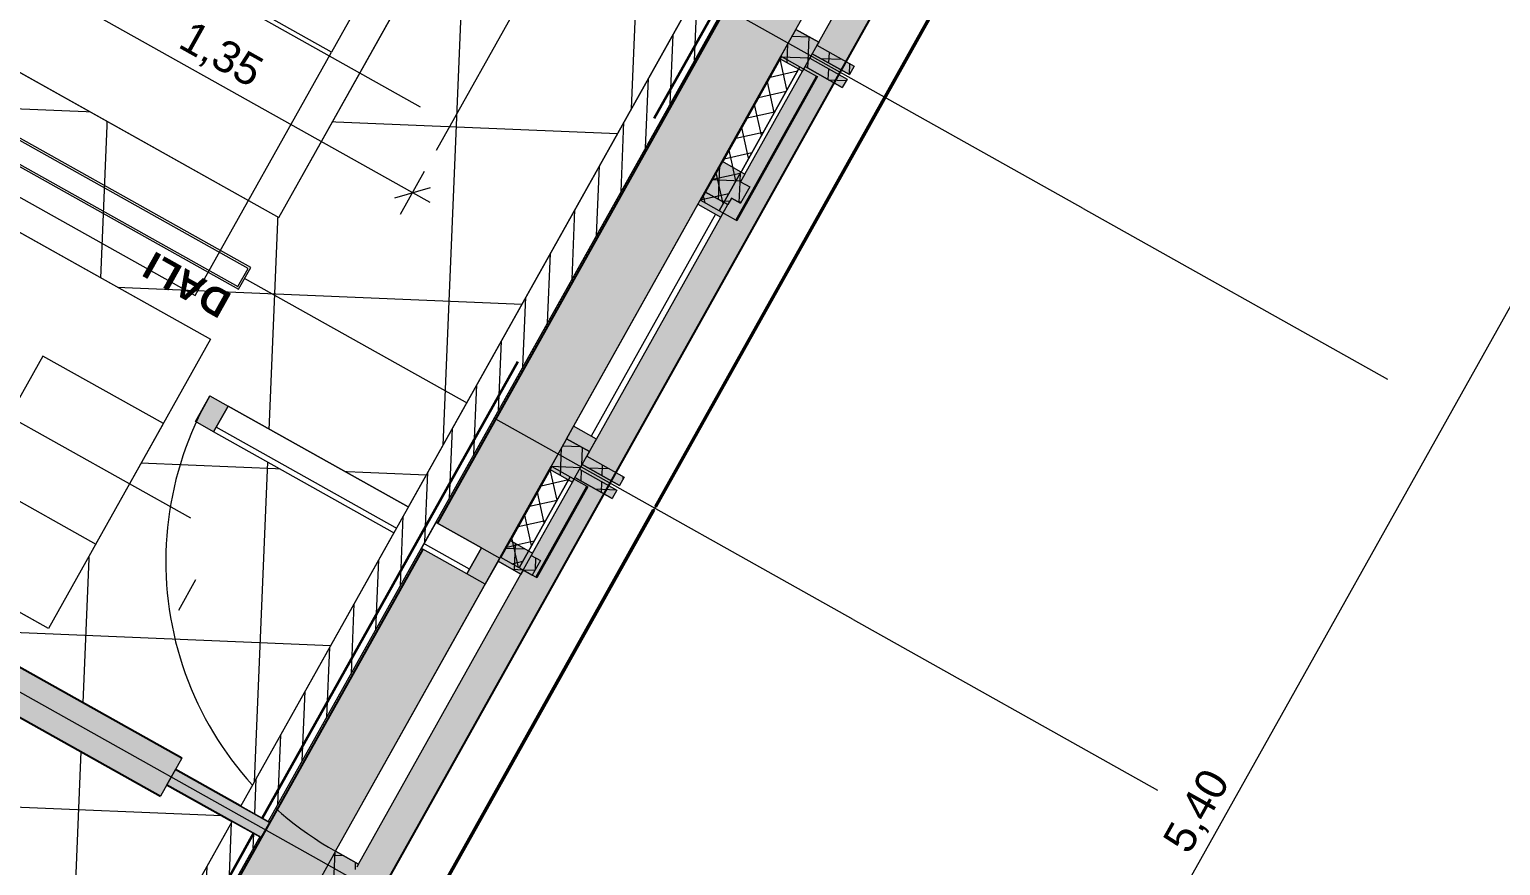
# Model space of a CAD drawing. Header units: metres. Extents: x -27.1 to 50.1, y 105.7 to 163.4.
# Drawn here: x 3.543 to 7.761, y 135.804 to 138.201 of the extents above; entities that cross this region are included whole.
import ezdxf

# ---------------------------------------------------------------- set-up
doc = ezdxf.new("R2010")
doc.units = ezdxf.units.M
doc.header["$MEASUREMENT"] = 0
for name, pattern in [('Achse', [0.0023, 0.0015, -0.0008]), ('Punktlinie', [0.0035, 0, -0.0035]), ('Strichlinie_ eng', [0.0023, 0.0015, -0.0008]), ('Strichpunktlinie', [0.006703, 0.003528, -0.001764, 0, -0.001411]), ('Wipeout_Contour', [1, 0, -1])]:
    doc.linetypes.add(name, pattern=pattern)
for name, color, linetype in [('00  Raster', 7, 'Continuous'), ('00  Raster Ausbau', 7, 'Continuous'), ('10  Fassade', 7, 'Continuous'), ('10  Fassade_Deckschraffur', 7, 'Continuous'), ('10  Fassade_Schnittschraffur', 7, 'Continuous'), ('10  Wand Massiv_Deckschraffur', 7, 'Continuous'), ('10  Wand Massiv_Fenster', 7, 'Continuous'), ('20  Deckensegel', 7, 'Continuous'), ('20  Deckenspiegel + Einbauten', 7, 'Continuous'), ('40  Bemaßung 1_ 50 Deckenspiegel', 7, 'Continuous'), ('40  Bemaßung 1_50 Achse', 7, 'Continuous'), ('Neubau_20  Decke Abhangdecke', 7, 'Continuous'), ('Neubau_20  Decke Abhangdecke_Deckschraffur', 7, 'Continuous'), ('Neubau_20  Deckenspiegel + Einbauten', 7, 'Continuous'), ('Neubau_20  Möbel', 7, 'Continuous'), ('Neubau_20  Wand Leichtbau', 7, 'Continuous'), ('Neubau_20  Wand Leichtbau_Schnittschraffur', 7, 'Continuous'), ('Neubau_20 Wand Leichtbau MIETERAUSBAU', 7, 'Continuous'), ('Neubau_20 Wand Leichtbau MIETERAUSBAU_Schnittschraffur', 7, 'Continuous'), ('Neubau_40  Bemaßung 1_50 Achse', 7, 'Continuous')]:
    doc.layers.add(name, color=color, linetype=linetype)
doc.styles.add('ERSTELLTER_STIL_1', font='arial.ttf')
doc.styles.add('ERSTELLTER_STIL_2', font='arial.ttf')
pattern_1 = [(87.60545, (0, 0), (-0.4995634, 0.0208903), []), (177.60545, (0, 0), (0.0208903, 0.4995634), [])]
pattern_2 = [(102.605446, (0, 0), (0.048794801, 0.0109118), []), (192.605446, (0, 0), (-0.0109118, 0.048794801), [])]
pattern_3 = [(87.605446, (0, 0), (-0.059947608, 0.00250684), []), (177.605446, (0, 0), (0.00250684, 0.059947608), [])]
pattern_4 = [(87.605446, (0, 0), (-0.06494324, 0.002715745), [])]

msp = doc.modelspace()

# ---------------------------------------------------------------- wipeouts: each hides what was drawn before it
at = {"color": 254, "linetype": 'Wipeout_Contour', "lineweight": 0, "ltscale": 557.174827}
msp.add_wipeout([(11.1047, 148.1939), (0.9449, 130.0612), (1.1155, 129.9656), (11.2753, 148.0983)], dxfattribs=at).dxf.layer = '10  Fassade_Deckschraffur'

# ---------------------------------------------------------------- next in the draw order: wipeouts: each hides what was drawn before it
at = {"color": 254, "linetype": 'Wipeout_Contour', "lineweight": 0, "ltscale": 556.471619}
msp.add_wipeout([(11.5016, 147.9715), (1.3418, 129.8388), (1.3994, 129.8065), (11.5592, 147.9392)], dxfattribs=at).dxf.layer = '10  Fassade_Deckschraffur'

# ---------------------------------------------------------------- next in the draw order: wipeouts: each hides what was drawn before it
at = {"color": 254, "linetype": 'Wipeout_Contour', "lineweight": 0, "ltscale": 556.861201}
msp.add_wipeout([(11.3404, 148.0618), (1.1805, 129.9291), (1.1832, 129.9277), (11.343, 148.0604)], dxfattribs=at).dxf.layer = '10  Fassade_Deckschraffur'

# ---------------------------------------------------------------- next in the draw order: wipeouts: each hides what was drawn before it
at = {"color": 254, "linetype": 'Wipeout_Contour', "lineweight": 0, "ltscale": 556.694508}
msp.add_wipeout([(1.1832, 129.9277), (1.3418, 129.8388), (11.5016, 147.9715), (11.343, 148.0604)], dxfattribs=at).dxf.layer = '10  Fassade_Deckschraffur'

# ---------------------------------------------------------------- next in the draw order: wipeouts: each hides what was drawn before it
at = {"color": 254, "linetype": 'Wipeout_Contour', "lineweight": 0, "ltscale": 556.924558}
msp.add_wipeout([(11.2844, 148.0932), (1.1246, 129.9605), (1.1778, 129.9307), (11.3376, 148.0634)], dxfattribs=at).dxf.layer = '10  Fassade_Deckschraffur'

# ---------------------------------------------------------------- next in the draw order: wipeouts: each hides what was drawn before it
at = {"color": 254, "linetype": 'Wipeout_Contour', "lineweight": 0, "ltscale": 556.984181}
msp.add_wipeout([(1.1246, 129.9605), (11.2844, 148.0932), (11.28, 148.0957), (1.1202, 129.963)], dxfattribs=at).dxf.layer = '10  Fassade_Deckschraffur'

# ---------------------------------------------------------------- next in the draw order: wipeouts: each hides what was drawn before it
at = {"color": 254, "linetype": 'Wipeout_Contour', "lineweight": 0, "ltscale": 556.993566}
msp.add_wipeout([(1.1155, 129.9656), (1.1202, 129.963), (11.28, 148.0957), (11.2753, 148.0983)], dxfattribs=at).dxf.layer = '10  Fassade_Deckschraffur'

# ---------------------------------------------------------------- next in the draw order: hatches: boundary and pattern name
at = {"layer": '10  Wand Massiv_Deckschraffur', "linetype": 'Continuous', "lineweight": 0, "true_color": 0xffffff}
msp.add_hatch(color=7, dxfattribs=at).paths.add_polyline_path([(1.272, 129.8779), (11.4318, 148.0106), (11.2573, 148.1084), (11.1047, 148.1939), (0.9448, 130.0612), (1.0975, 129.9757)])
at = {"layer": 'Neubau_20  Decke Abhangdecke_Deckschraffur', "linetype": 'Continuous', "lineweight": 18, "true_color": 0xdcff15}
h = msp.add_hatch(dxfattribs=at)
h.set_pattern_fill('Bauliche_Anlagen__geplan_55', color=60, style=0, pattern_type=2)
h.set_pattern_definition(pattern_1)
h.paths.add_polyline_path([(-0.6917, 138.7298), (3.9799, 136.1123), (3.9616, 136.0796), (4.1492, 135.9745), (6.1044, 139.4641), (5.9168, 139.5692), (5.824, 139.4034), (5.4488, 139.6136), (5.5234, 139.7466), (1.2268, 142.154)])
h = msp.add_hatch(dxfattribs=at)
h.set_pattern_fill('Bauliche_Anlagen__geplan_55', color=60, style=0, pattern_type=2)
h.set_pattern_definition(pattern_1)
h.paths.add_polyline_path([(-0.7528, 138.6208), (-2.0115, 136.3744), (2.6602, 133.7568), (2.6418, 133.7241), (2.8294, 133.619), (2.8477, 133.6517), (4.1247, 135.9309), (3.9372, 136.036), (3.9188, 136.0033)])
h.paths.add_polyline_path([(3.1844, 134.6925), (2.8093, 134.9027), (3.0195, 135.2778), (3.3946, 135.0676)], flags=0)
at = {"layer": 'Neubau_20 Wand Leichtbau MIETERAUSBAU_Schnittschraffur', "linetype": 'Continuous', "lineweight": 18}
msp.add_hatch(color=9, dxfattribs=at).paths.add_polyline_path([(-0.7528, 138.6208), (3.9188, 136.0033), (3.9799, 136.1123), (-0.6917, 138.7298)])

# ---------------------------------------------------------------- next in the draw order: linework, layer by layer
at = {"layer": '00  Raster Ausbau', "color": 251, "linetype": 'Achse', "lineweight": 18, "ltscale": 1000, "true_color": 0x5f5f5f}
msp.add_line((5.9048, 136.5096), (6.7772, 136.0208), dxfattribs=at)
at = {"layer": '10  Fassade', "color": 255, "linetype": 'Punktlinie', "lineweight": 18, "ltscale": 1000}
msp.add_line((11.2573, 148.1084), (1.0975, 129.9757), dxfattribs=at)
at = {"layer": '10  Fassade', "color": 7, "linetype": 'Continuous', "lineweight": 13, "ltscale": 1000}
for p, q in [((5.7875, 138.1314), (5.8944, 138.0715)), ((5.9079, 138.0955), (5.8944, 138.0715)), ((5.8871, 138.0584), (5.8736, 138.0344)), ((5.6082, 137.7499), (5.5818, 137.7028)), ((5.582, 137.7645), (5.6082, 137.7499)), ((5.1277, 136.9537), (5.2345, 136.8938)), ((5.2272, 136.8807), (5.2138, 136.8567)), ((5.248, 136.9178), (5.2345, 136.8938)), ((5.0079, 136.6786), (4.9845, 136.6367))]:
    msp.add_line(p, q, dxfattribs=at)
at = {"layer": '10  Fassade', "color": 255, "linetype": 'Punktlinie', "lineweight": 18, "ltscale": 1000, "flags": 128}
for points in [[(11.1047, 148.1939), (0.9449, 130.0612)], [(11.2753, 148.0983), (1.1155, 129.9656)], [(11.28, 148.0957), (1.1202, 129.963)], [(11.2844, 148.0932), (1.1246, 129.9605)], [(11.3376, 148.0634), (1.1778, 129.9307)], [(11.3404, 148.0618), (1.1805, 129.9291)], [(11.343, 148.0604), (1.1832, 129.9277)], [(11.5016, 147.9715), (1.3418, 129.8388)], [(11.5592, 147.9392), (1.3994, 129.8065)]]:
    msp.add_lwpolyline(points, dxfattribs=at)
at = {"layer": '10  Fassade', "color": 7, "linetype": 'Strichlinie_ eng', "lineweight": 18, "ltscale": 1000, "flags": 128}
for points in [[(1.1237, 129.961), (1.545, 130.713), (1.7591, 131.0951), (2.2638, 131.9959), (2.419, 132.2728), (2.8648, 133.0685), (3.0789, 133.4506), (3.5836, 134.3513), (3.7388, 134.6283), (4.1846, 135.4239), (4.3987, 135.806), (4.9034, 136.7068), (5.0586, 136.9838), (5.5044, 137.7794), (5.7185, 138.1615), (6.2231, 139.0622), (6.3783, 139.3392), (6.8241, 140.1349), (7.0382, 140.517), (7.5429, 141.4177), (7.6981, 141.6947), (8.1439, 142.4903), (8.358, 142.8724), (8.8627, 143.7732), (9.0179, 144.0502), (9.4637, 144.8458), (9.6778, 145.2279), (10.1825, 146.1286), (10.3377, 146.4056), (10.7834, 147.2012), (10.9975, 147.5833), (11.2835, 148.0937)], [(1.1891, 129.9243), (1.6105, 130.6763), (1.8246, 131.0585), (2.3293, 131.9592), (2.4844, 132.2362), (2.9302, 133.0318), (3.1443, 133.4139), (3.649, 134.3147), (3.8042, 134.5916), (4.25, 135.3873), (4.4641, 135.7694), (4.9688, 136.6701), (5.124, 136.9471), (5.5698, 137.7427), (5.7839, 138.1248), (6.2886, 139.0256), (6.4438, 139.3026), (6.8896, 140.0982), (7.1037, 140.4803), (7.6083, 141.381), (7.7635, 141.658), (8.2093, 142.4537), (8.4234, 142.8358), (8.9281, 143.7365), (9.0833, 144.0135), (9.5291, 144.8091), (9.7432, 145.1912), (10.2479, 146.092), (10.4031, 146.369), (10.8489, 147.1646), (11.063, 147.5467), (11.3489, 148.057)], [(5.801, 138.1554), (5.9079, 138.0955)], [(5.7802, 138.1183), (5.8871, 138.0584)], [(5.8944, 138.0715), (5.7875, 138.1314)], [(5.8736, 138.0344), (5.7668, 138.0943)], [(5.9079, 138.0955), (5.8944, 138.0715)], [(5.8871, 138.0584), (5.8736, 138.0344)], [(5.6082, 137.7499), (5.5818, 137.7028)], [(5.582, 137.7645), (5.6082, 137.7499)], [(5.5818, 137.7028), (5.5556, 137.7174)], [(5.1411, 136.9776), (5.248, 136.9178)], [(5.1203, 136.9406), (5.2272, 136.8807)], [(5.2345, 136.8938), (5.1277, 136.9537)], [(5.2138, 136.8567), (5.1069, 136.9166)], [(5.2272, 136.8807), (5.2138, 136.8567)], [(5.248, 136.9178), (5.2345, 136.8938)], [(4.9818, 136.6932), (5.0079, 136.6786)], [(5.0079, 136.6786), (4.9845, 136.6367)], [(4.9845, 136.6367), (4.9583, 136.6514)]]:
    msp.add_lwpolyline(points, dxfattribs=at)
at = {"layer": '10  Wand Massiv_Fenster', "color": 7, "linetype": 'Continuous', "lineweight": 25, "ltscale": 1000}
for p, q in [((11.1047, 148.1939), (0.9448, 130.0612)), ((11.4318, 148.0106), (1.272, 129.8779))]:
    msp.add_line(p, q, dxfattribs=at)
at = {"layer": 'Neubau_20  Decke Abhangdecke', "color": 7, "linetype": 'Continuous', "lineweight": 13, "ltscale": 1000, "flags": 128}
for points in [[(-0.6917, 138.7298), (3.9799, 136.1123), (3.9616, 136.0796), (4.1492, 135.9745), (6.1044, 139.4641), (5.9168, 139.5692), (5.824, 139.4034), (5.4488, 139.6136), (5.5234, 139.7466), (1.2268, 142.154)], [(-0.7528, 138.6208), (-2.0115, 136.3744), (2.6602, 133.7568), (2.6418, 133.7241), (2.8294, 133.619), (2.8477, 133.6517), (4.1247, 135.9309), (3.9372, 136.036), (3.9188, 136.0033)]]:
    msp.add_lwpolyline(points, close=True, dxfattribs=at)
at = {"layer": 'Neubau_20  Wand Leichtbau', "color": 7, "linetype": 'Continuous', "lineweight": 13, "ltscale": 1000, "flags": 128}
msp.add_lwpolyline([(3.9372, 136.036), (3.9616, 136.0796)], dxfattribs=at)
at = {"layer": 'Neubau_20 Wand Leichtbau MIETERAUSBAU', "color": 7, "linetype": 'Continuous', "lineweight": 25, "ltscale": 1000, "flags": 128}
for points in [[(3.9799, 136.1123), (-0.6917, 138.7298)], [(-0.7528, 138.6208), (3.9188, 136.0033)]]:
    msp.add_lwpolyline(points, dxfattribs=at)
at = {"layer": 'Neubau_20 Wand Leichtbau MIETERAUSBAU', "color": 7, "linetype": 'Continuous', "lineweight": 13, "ltscale": 1000, "flags": 128}
msp.add_lwpolyline([(3.9799, 136.1123), (3.9188, 136.0033)], dxfattribs=at)

# ---------------------------------------------------------------- next in the draw order: texts
at = {"layer": '40  Bemaßung 1_50 Achse', "color": 7, "linetype": 'Continuous', "lineweight": 13, "insert": (6.8818, 135.825), "char_height": 0.09, "width": 0.239452, "attachment_point": 7, "rotation": 60.738, "style": 'ERSTELLTER_STIL_1'}
msp.add_mtext('\\A1;{\\pql;\\fArial|b0|i0|c0|p38;5,40}', dxfattribs=at)

# ---------------------------------------------------------------- next in the draw order: wipeouts: each hides what was drawn before it
at = {"color": 254, "linetype": 'Wipeout_Contour', "lineweight": 0, "ltscale": 554.916497}
msp.add_wipeout([(6.2063, 139.0322), (5.7404, 138.2008), (5.8059, 138.1641), (6.2717, 138.9955)], dxfattribs=at).dxf.layer = '10  Fassade_Deckschraffur'
at = {"color": 254, "linetype": 'Wipeout_Contour', "lineweight": 0, "ltscale": 552.272497}
msp.add_wipeout([(5.694, 138.1179), (5.5288, 137.823), (5.5942, 137.7864), (5.7594, 138.0812)], dxfattribs=at).dxf.layer = '10  Fassade_Deckschraffur'
at = {"color": 254, "linetype": 'Wipeout_Contour', "lineweight": 0, "ltscale": 549.867469}
msp.add_wipeout([(5.4799, 137.7358), (5.083, 137.0274), (5.1484, 136.9907), (5.5453, 137.6991)], dxfattribs=at).dxf.layer = '10  Fassade_Deckschraffur'
at = {"color": 254, "linetype": 'Wipeout_Contour', "lineweight": 0, "ltscale": 547.64962}
msp.add_wipeout([(5.0341, 136.9402), (4.9202, 136.7369), (4.9857, 136.7002), (5.0996, 136.9035)], dxfattribs=at).dxf.layer = '10  Fassade_Deckschraffur'
at = {"color": 254, "linetype": 'Wipeout_Contour', "lineweight": 0, "ltscale": 545.296693}
msp.add_wipeout([(4.8865, 136.6767), (4.4207, 135.8453), (4.4861, 135.8086), (4.9519, 136.64)], dxfattribs=at).dxf.layer = '10  Fassade_Deckschraffur'
at = {"color": 254, "linetype": 'Wipeout_Contour', "lineweight": 0, "ltscale": 554.556811}
msp.add_wipeout([(2.8901, 139.517), (2.4258, 138.6882), (4.2578, 137.6617), (4.7222, 138.4905)], dxfattribs=at).dxf.layer = '20  Deckensegel'

# ---------------------------------------------------------------- next in the draw order: hatches: boundary and pattern name
at = {"layer": '10  Fassade', "linetype": 'Continuous', "lineweight": 0, "true_color": 0xffffff}
for points in [[(5.6994, 138.1234), (5.6977, 138.1244), (5.4662, 137.7113), (5.468, 137.7104)], [(5.8024, 138.0658), (5.7997, 138.0672), (5.5683, 137.6542), (5.5709, 137.6527)], [(5.0408, 136.9479), (5.039, 136.9489), (4.8929, 136.688), (4.8946, 136.6871)], [(5.1437, 136.8902), (5.1411, 136.8917), (4.9949, 136.6308), (4.9975, 136.6294)]]:
    msp.add_hatch(color=7, dxfattribs=at).paths.add_polyline_path(points)
at = {"layer": '10  Fassade', "linetype": 'Continuous', "lineweight": 13, "true_color": 0x000100}
h = msp.add_hatch(dxfattribs=at)
h.set_pattern_fill('Dämmung__hart_2_0001', color=98, style=0, pattern_type=2)
h.set_pattern_definition(pattern_2)
h.paths.add_polyline_path([(5.7518, 138.0941), (5.6994, 138.1234), (5.468, 137.7104), (5.5203, 137.681)])
h = msp.add_hatch(dxfattribs=at)
h.set_pattern_fill('Dämmung__hart_2_0001', color=98, style=0, pattern_type=2)
h.set_pattern_definition(pattern_2)
h.paths.add_polyline_path([(5.0931, 136.9186), (5.0408, 136.9479), (4.8946, 136.6871), (4.9469, 136.6577)])
at = {"layer": '10  Fassade_Schnittschraffur', "linetype": 'Continuous', "lineweight": 0, "true_color": 0xffffff}
for points in [[(5.7802, 138.1183), (5.7839, 138.1248), (5.7875, 138.1314), (5.801, 138.1554), (5.8059, 138.1641), (5.7404, 138.2008), (5.694, 138.1179), (5.7594, 138.0812)], [(5.7404, 138.2008), (5.8059, 138.1641), (5.7405, 138.2009)], [(5.9079, 138.0955), (5.801, 138.1554), (5.7875, 138.1314), (5.8944, 138.0715)], [(5.7668, 138.0943), (5.8736, 138.0344), (5.8871, 138.0584), (5.7802, 138.1183)], [(5.5818, 137.7028), (5.6082, 137.7499), (5.582, 137.7645), (5.5556, 137.7174)], [(5.248, 136.9178), (5.1411, 136.9776), (5.1277, 136.9537), (5.2345, 136.8938)], [(5.2138, 136.8567), (5.2272, 136.8807), (5.1203, 136.9406), (5.1069, 136.9166)], [(4.9519, 136.64), (4.9583, 136.6514), (4.9818, 136.6932), (4.9857, 136.7002), (4.9202, 136.7369), (4.8865, 136.6767)], [(4.8864, 136.6765), (4.9518, 136.6399), (4.8865, 136.6767)], [(4.9583, 136.6514), (4.9845, 136.6367), (5.0079, 136.6786), (4.9818, 136.6932)], [(4.4604, 135.7628), (4.4641, 135.7694), (4.4678, 135.7759), (4.4812, 135.7999), (4.4861, 135.8086), (4.4207, 135.8453), (4.3742, 135.7624), (4.4397, 135.7258)], [(4.4207, 135.8453), (4.4861, 135.8086), (4.4208, 135.8455)]]:
    msp.add_hatch(color=7, dxfattribs=at).paths.add_polyline_path(points)
at = {"layer": '10  Fassade_Schnittschraffur', "linetype": 'Continuous', "lineweight": 13, "true_color": 0x000100}
h = msp.add_hatch(dxfattribs=at)
h.set_pattern_fill('Dämmung__hart_1_0001', color=98, style=0, pattern_type=2)
h.set_pattern_definition(pattern_3)
h.paths.add_polyline_path([(5.7802, 138.1183), (5.7839, 138.1248), (5.7875, 138.1314), (5.801, 138.1554), (5.8059, 138.1641), (5.7404, 138.2008), (5.694, 138.1179), (5.7594, 138.0812)])
h = msp.add_hatch(dxfattribs=at)
h.set_pattern_fill('Dämmung__hart_1_0001', color=98, style=0, pattern_type=2)
h.set_pattern_definition(pattern_3)
h.paths.add_polyline_path([(5.9079, 138.0955), (5.801, 138.1554), (5.7875, 138.1314), (5.8944, 138.0715)])
h = msp.add_hatch(dxfattribs=at)
h.set_pattern_fill('Dämmung__hart_1_0001', color=98, style=0, pattern_type=2)
h.set_pattern_definition(pattern_3)
h.paths.add_polyline_path([(5.7668, 138.0943), (5.8736, 138.0344), (5.8871, 138.0584), (5.7802, 138.1183)])
h = msp.add_hatch(dxfattribs=at)
h.set_pattern_fill('Dämmung__hart_1_0001', color=98, style=0, pattern_type=2)
h.set_pattern_definition(pattern_3)
h.paths.add_polyline_path([(5.5818, 137.7028), (5.6082, 137.7499), (5.582, 137.7645), (5.5556, 137.7174)])
h = msp.add_hatch(dxfattribs=at)
h.set_pattern_fill('Dämmung__hart_1_0001', color=98, style=0, pattern_type=2)
h.set_pattern_definition(pattern_3)
h.paths.add_polyline_path([(5.248, 136.9178), (5.1411, 136.9776), (5.1277, 136.9537), (5.2345, 136.8938)])
h = msp.add_hatch(dxfattribs=at)
h.set_pattern_fill('Dämmung__hart_1_0001', color=98, style=0, pattern_type=2)
h.set_pattern_definition(pattern_3)
h.paths.add_polyline_path([(5.2138, 136.8567), (5.2272, 136.8807), (5.1203, 136.9406), (5.1069, 136.9166)])
h = msp.add_hatch(dxfattribs=at)
h.set_pattern_fill('Dämmung__hart_1_0001', color=98, style=0, pattern_type=2)
h.set_pattern_definition(pattern_3)
h.paths.add_polyline_path([(4.9519, 136.64), (4.9583, 136.6514), (4.9818, 136.6932), (4.9857, 136.7002), (4.9202, 136.7369), (4.8865, 136.6767)])
h = msp.add_hatch(dxfattribs=at)
h.set_pattern_fill('Dämmung__hart_1_0001', color=98, style=0, pattern_type=2)
h.set_pattern_definition(pattern_3)
h.paths.add_polyline_path([(4.9583, 136.6514), (4.9845, 136.6367), (5.0079, 136.6786), (4.9818, 136.6932)])
h = msp.add_hatch(dxfattribs=at)
h.set_pattern_fill('Dämmung__hart_1_0001', color=98, style=0, pattern_type=2)
h.set_pattern_definition(pattern_3)
h.paths.add_polyline_path([(4.4604, 135.7628), (4.4641, 135.7694), (4.4678, 135.7759), (4.4812, 135.7999), (4.4861, 135.8086), (4.4207, 135.8453), (4.3742, 135.7624), (4.4397, 135.7258)])

# ---------------------------------------------------------------- next in the draw order: linework, layer by layer
at = {"layer": '10  Fassade', "color": 7, "linetype": 'Continuous', "lineweight": 13, "ltscale": 1000}
for p, q in [((5.7404, 138.2008), (5.694, 138.1179)), ((5.7404, 138.2008), (5.8059, 138.1641)), ((5.8059, 138.1641), (5.801, 138.1554)), ((5.801, 138.1554), (5.9079, 138.0955)), ((5.694, 138.1179), (5.7594, 138.0812)), ((5.7802, 138.1183), (5.8871, 138.0584)), ((5.7668, 138.0943), (5.7594, 138.0812)), ((5.7668, 138.0943), (5.8736, 138.0344)), ((5.5288, 137.823), (5.4799, 137.7358)), ((5.5288, 137.823), (5.5942, 137.7864)), ((5.5942, 137.7864), (5.582, 137.7645)), ((5.5556, 137.7174), (5.5818, 137.7028)), ((5.1484, 136.9907), (5.1411, 136.9776)), ((5.1411, 136.9776), (5.248, 136.9178)), ((5.0341, 136.9402), (5.0996, 136.9035)), ((5.1277, 136.9537), (5.1203, 136.9406)), ((5.1203, 136.9406), (5.2272, 136.8807)), ((5.1069, 136.9166), (5.0996, 136.9035)), ((5.1069, 136.9166), (5.2138, 136.8567)), ((4.9202, 136.7369), (4.8865, 136.6767)), ((4.9202, 136.7369), (4.9857, 136.7002)), ((4.8865, 136.6767), (4.9519, 136.64)), ((4.9857, 136.7002), (4.9818, 136.6932)), ((4.9818, 136.6932), (5.0079, 136.6786)), ((4.9583, 136.6514), (4.9519, 136.64)), ((4.9583, 136.6514), (4.9845, 136.6367)), ((4.4207, 135.8453), (4.3742, 135.7624)), ((4.4207, 135.8453), (4.4861, 135.8086)), ((4.4861, 135.8086), (4.4812, 135.7999))]:
    msp.add_line(p, q, dxfattribs=at)
at = {"layer": '10  Fassade', "color": 7, "linetype": 'Continuous', "lineweight": 18, "ltscale": 1000, "flags": 128}
for points in [[(5.7404, 138.2008), (6.2063, 139.0322)], [(5.8059, 138.1641), (6.2717, 138.9955)], [(5.5288, 137.823), (5.694, 138.1179)], [(5.5942, 137.7864), (5.7594, 138.0812)], [(5.083, 137.0274), (5.4799, 137.7358)], [(5.1484, 136.9907), (5.5453, 137.6991)], [(4.9202, 136.7369), (5.0341, 136.9402)], [(4.9857, 136.7002), (5.0996, 136.9035)], [(4.4207, 135.8453), (4.8865, 136.6767)], [(4.4861, 135.8086), (4.9519, 136.64)]]:
    msp.add_lwpolyline(points, dxfattribs=at)
for points in [[(5.8059, 138.1641), (5.7405, 138.2009)], [(5.6994, 138.1234), (5.468, 137.7104), (5.4662, 137.7113), (5.6977, 138.1244)], [(5.7518, 138.0941), (5.5203, 137.681), (5.468, 137.7104), (5.6994, 138.1234)], [(5.7997, 138.0672), (5.5683, 137.6542), (5.5203, 137.681), (5.7518, 138.0941)], [(5.8024, 138.0658), (5.5709, 137.6527), (5.5683, 137.6542), (5.7997, 138.0672)], [(5.0408, 136.9479), (4.8946, 136.6871), (4.8929, 136.688), (5.039, 136.9489)], [(5.0931, 136.9186), (4.9469, 136.6577), (4.8946, 136.6871), (5.0408, 136.9479)], [(5.1411, 136.8917), (4.9949, 136.6308), (4.9469, 136.6577), (5.0931, 136.9186)], [(5.1437, 136.8902), (4.9975, 136.6294), (4.9949, 136.6308), (5.1411, 136.8917)], [(4.8865, 136.6767), (4.9518, 136.6399)], [(4.4861, 135.8086), (4.4208, 135.8455)]]:
    msp.add_lwpolyline(points, close=True, dxfattribs=at)
at = {"layer": '10  Fassade', "color": 7, "linetype": 'Continuous', "lineweight": 13, "ltscale": 1000, "flags": 128}
msp.add_lwpolyline([(5.7875, 138.1314), (5.7839, 138.1248), (5.7802, 138.1183)], dxfattribs=at)
at = {"layer": '20  Deckensegel', "color": 6, "linetype": 'Strichpunktlinie', "lineweight": 18, "ltscale": 1000}
msp.add_line((4.6645, 137.9783), (2.4835, 139.2003), dxfattribs=at)
at = {"layer": '20  Deckensegel', "color": 7, "linetype": 'Continuous', "lineweight": 18, "ltscale": 1000}
for p, q in [((2.4258, 138.6882), (4.2578, 137.6617)), ((4.2578, 137.6617), (4.7222, 138.4905))]:
    msp.add_line(p, q, dxfattribs=at)
at = {"layer": '20  Deckensegel', "color": 7, "linetype": 'Continuous', "lineweight": 18, "ltscale": 1000, "flags": 128}
msp.add_lwpolyline([(2.8901, 139.517), (2.4258, 138.6882), (4.2578, 137.6617), (4.7222, 138.4905)], close=True, dxfattribs=at)

# ---------------------------------------------------------------- next in the draw order: wipeouts: each hides what was drawn before it
at = {"color": 254, "linetype": 'Wipeout_Contour', "lineweight": 0, "ltscale": 549.8673}
msp.add_wipeout([(5.5252, 137.6632), (5.4598, 137.6998), (5.1031, 137.0633), (5.1686, 137.0267)], dxfattribs=at).dxf.layer = '10  Fassade_Deckschraffur'
at = {"color": 254, "linetype": 'Wipeout_Contour', "lineweight": 0, "ltscale": 547.818862}
msp.add_wipeout([(4.7974, 136.6404), (4.839, 136.7146), (4.1126, 137.1215), (4.071, 137.0474)], dxfattribs=at).dxf.layer = '10  Fassade_Schnittschraffur'

# ---------------------------------------------------------------- next in the draw order: hatches: boundary and pattern name
at = {"layer": '10  Fassade_Schnittschraffur', "linetype": 'Continuous', "lineweight": 0, "true_color": 0xffffff}
for points in [[(5.5453, 137.6991), (5.5556, 137.7174), (5.582, 137.7645), (5.5942, 137.7864), (5.5288, 137.823), (5.4799, 137.7358)], [(5.4798, 137.7356), (5.4598, 137.6998), (5.5252, 137.6632), (5.5452, 137.6989)], [(5.4798, 137.7356), (5.5452, 137.6989), (5.4799, 137.7358)], [(4.071, 137.0474), (4.1126, 137.1215), (4.0603, 137.1509), (4.0187, 137.0767)], [(5.1485, 136.9909), (5.1686, 137.0267), (5.1031, 137.0633), (5.0831, 137.0276)], [(5.0996, 136.9035), (5.1069, 136.9166), (5.1203, 136.9406), (5.1277, 136.9537), (5.1411, 136.9776), (5.1484, 136.9907), (5.083, 137.0274), (5.0341, 136.9402)], [(5.083, 137.0274), (5.1484, 136.9907), (5.0831, 137.0276)], [(4.8497, 136.6111), (4.8913, 136.6852), (4.839, 136.7146), (4.7974, 136.6404)]]:
    msp.add_hatch(color=7, dxfattribs=at).paths.add_polyline_path(points)
at = {"layer": '10  Fassade_Schnittschraffur', "linetype": 'Continuous', "lineweight": 13, "true_color": 0x000100}
h = msp.add_hatch(dxfattribs=at)
h.set_pattern_fill('Dämmung__hart_1_0001', color=98, style=0, pattern_type=2)
h.set_pattern_definition(pattern_3)
h.paths.add_polyline_path([(5.5453, 137.6991), (5.5556, 137.7174), (5.582, 137.7645), (5.5942, 137.7864), (5.5288, 137.823), (5.4799, 137.7358)])
h = msp.add_hatch(dxfattribs=at)
h.set_pattern_fill('Dämmung__hart_1_0001', color=98, style=0, pattern_type=2)
h.set_pattern_definition(pattern_3)
h.paths.add_polyline_path([(5.0996, 136.9035), (5.1069, 136.9166), (5.1203, 136.9406), (5.1277, 136.9537), (5.1411, 136.9776), (5.1484, 136.9907), (5.083, 137.0274), (5.0341, 136.9402)])

# ---------------------------------------------------------------- next in the draw order: linework, layer by layer
at = {"layer": '00  Raster Ausbau', "color": 251, "linetype": 'Achse', "lineweight": 18, "ltscale": 1000, "true_color": 0x5f5f5f}
msp.add_line((5.0324, 136.9984), (4.16, 137.4872), dxfattribs=at)
at = {"layer": '10  Fassade', "color": 7, "linetype": 'Continuous', "lineweight": 13, "ltscale": 1000}
for p, q in [((5.4799, 137.7358), (5.5453, 137.6991)), ((5.5556, 137.7174), (5.5453, 137.6991)), ((5.083, 137.0274), (5.0341, 136.9402)), ((5.083, 137.0274), (5.1484, 136.9907))]:
    msp.add_line(p, q, dxfattribs=at)
at = {"layer": '10  Fassade', "color": 7, "linetype": 'Continuous', "lineweight": 18, "ltscale": 1000}
for p, q in [((5.4598, 137.6998), (5.1031, 137.0633)), ((5.5104, 137.6715), (5.1537, 137.035)), ((5.1686, 137.0267), (5.5252, 137.6632)), ((4.839, 136.7146), (4.1126, 137.1215)), ((4.8047, 136.6535), (4.0784, 137.0605)), ((4.7974, 136.6404), (4.071, 137.0474))]:
    msp.add_line(p, q, dxfattribs=at)
at = {"layer": '10  Fassade', "color": 7, "linetype": 'Continuous', "lineweight": 18, "ltscale": 1000, "flags": 128}
for points in [[(5.4798, 137.7356), (5.4598, 137.6998), (5.5252, 137.6632), (5.5452, 137.6989)], [(5.4799, 137.7358), (5.5452, 137.6989)], [(4.071, 137.0474), (4.0187, 137.0767), (4.0603, 137.1509), (4.1126, 137.1215)], [(4.7974, 136.6404), (4.071, 137.0474), (4.1126, 137.1215), (4.839, 136.7146)], [(5.1485, 136.9909), (5.1686, 137.0267), (5.1031, 137.0633), (5.0831, 137.0276)], [(5.1484, 136.9907), (5.1487, 136.9912), (5.0831, 137.0276)], [(4.8497, 136.6111), (4.7974, 136.6404), (4.839, 136.7146), (4.8913, 136.6852)]]:
    msp.add_lwpolyline(points, close=True, dxfattribs=at)
at = {"layer": '10  Fassade', "color": 7, "linetype": 'Continuous', "lineweight": 13, "ltscale": 1000}
msp.add_arc((4.8864, 136.6765), 0.9526, 150.1365, 240.738, dxfattribs=at)

# ---------------------------------------------------------------- next in the draw order: wipeouts: each hides what was drawn before it
at = {"color": 254, "linetype": 'Wipeout_Contour', "lineweight": 0, "ltscale": 542.933415}
msp.add_wipeout([(5.3317, 136.8248), (4.0168, 134.478), (4.0203, 134.4761), (5.3352, 136.8228)], dxfattribs=at).dxf.layer = '10  Fassade_Deckschraffur'

# ---------------------------------------------------------------- next in the draw order: hatches: boundary and pattern name
at = {"layer": 'Neubau_20  Wand Leichtbau_Schnittschraffur', "linetype": 'Continuous', "lineweight": 18}
msp.add_hatch(color=9, dxfattribs=at).paths.add_polyline_path([(3.9372, 136.036), (4.2076, 135.8844), (4.2321, 135.9281), (3.9616, 136.0796)])

# ---------------------------------------------------------------- next in the draw order: linework, layer by layer
at = {"layer": '00  Raster Ausbau', "color": 9, "linetype": 'Achse', "lineweight": 18, "ltscale": 1000}
for p, q in [((4.3725, 135.8207), (3.5001, 136.3095)), ((5.2449, 135.3319), (4.3725, 135.8207))]:
    msp.add_line(p, q, dxfattribs=at)
at = {"layer": 'Neubau_20  Wand Leichtbau', "color": 7, "linetype": 'Continuous', "lineweight": 25, "ltscale": 1000, "flags": 128}
for points in [[(4.2321, 135.9281), (3.9616, 136.0796)], [(3.9372, 136.036), (4.2076, 135.8844)]]:
    msp.add_lwpolyline(points, dxfattribs=at)
at = {"layer": 'Neubau_20  Wand Leichtbau', "color": 7, "linetype": 'Continuous', "lineweight": 13, "ltscale": 1000, "flags": 128}
msp.add_lwpolyline([(4.2076, 135.8844), (4.2321, 135.9281)], dxfattribs=at)

# ---------------------------------------------------------------- next in the draw order: wipeouts: each hides what was drawn before it
at = {"color": 254, "linetype": 'Wipeout_Contour', "lineweight": 0, "ltscale": 552.553429}
msp.add_wipeout([(6.6515, 139.1802), (5.3366, 136.8335), (5.3401, 136.8315), (6.655, 139.1783)], dxfattribs=at).dxf.layer = '10  Fassade_Deckschraffur'

# ---------------------------------------------------------------- next in the draw order: linework, layer by layer
at = {"layer": '00  Raster Ausbau', "color": 9, "linetype": 'Achse', "lineweight": 18, "ltscale": 1000}
for p, q in [((5.6923, 138.1762), (4.8199, 138.665)), ((6.5647, 137.6874), (5.6923, 138.1762)), ((6.5647, 137.6874), (7.4371, 137.1986))]:
    msp.add_line(p, q, dxfattribs=at)
at = {"layer": '00  Raster Ausbau', "color": 251, "linetype": 'Achse', "lineweight": 18, "ltscale": 1000, "true_color": 0x5f5f5f}
msp.add_line((5.9048, 136.5096), (5.0324, 136.9984), dxfattribs=at)
at = {"layer": '10  Fassade', "color": 7, "linetype": 'Continuous', "lineweight": 25, "ltscale": 1000, "flags": 128}
for points in [[(5.3366, 136.8335), (6.6515, 139.1802)], [(5.3401, 136.8315), (6.655, 139.1783)], [(4.0168, 134.478), (5.3317, 136.8248)], [(4.0203, 134.4761), (5.3352, 136.8228)], [(5.3352, 136.8228), (5.3317, 136.8248)], [(5.3401, 136.8315), (5.3366, 136.8335)]]:
    msp.add_lwpolyline(points, dxfattribs=at)

# ---------------------------------------------------------------- next in the draw order: wipeouts: each hides what was drawn before it
at = {"color": 254, "linetype": 'Wipeout_Contour', "lineweight": 0, "ltscale": 549.785343}
msp.add_wipeout([(4.0623, 137.3127), (2.2303, 138.3392), (1.7659, 137.5105), (3.5979, 136.484)], dxfattribs=at).dxf.layer = '20  Deckensegel'

# ---------------------------------------------------------------- next in the draw order: linework, layer by layer
at = {"layer": '20  Deckensegel', "color": 7, "linetype": 'Continuous', "lineweight": 18, "ltscale": 1000}
for p, q in [((2.2303, 138.3392), (4.0623, 137.3127)), ((3.5979, 136.484), (1.7659, 137.5105)), ((4.0623, 137.3127), (3.5979, 136.484)), ((3.5814, 137.2647), (3.3878, 136.9192)), ((3.9269, 137.0711), (3.5814, 137.2647)), ((3.7333, 136.7256), (3.9269, 137.0711)), ((3.3878, 136.9192), (3.7333, 136.7256))]:
    msp.add_line(p, q, dxfattribs=at)
at = {"layer": '20  Deckensegel', "color": 6, "linetype": 'Strichpunktlinie', "lineweight": 18, "ltscale": 1000}
msp.add_line((1.8236, 138.0226), (4.0046, 136.8006), dxfattribs=at)
at = {"layer": '20  Deckensegel', "color": 7, "linetype": 'Continuous', "lineweight": 18, "ltscale": 1000, "flags": 128}
msp.add_lwpolyline([(4.0623, 137.3127), (3.5979, 136.484), (1.7659, 137.5105), (2.2303, 138.3392)], close=True, dxfattribs=at)
at = {"layer": 'Neubau_20  Deckenspiegel + Einbauten', "color": 7, "linetype": 'Continuous', "lineweight": 13, "ltscale": 1000, "flags": 128}
for points in [[(0.4786, 139.5092), (4.1427, 137.4562), (4.1774, 137.5182), (0.5133, 139.5712)], [(0.4861, 139.5113), (4.1406, 137.4637), (4.1699, 137.5161), (0.5155, 139.5637)]]:
    msp.add_lwpolyline(points, close=True, dxfattribs=at)
at = {"layer": 'Neubau_20  Möbel', "color": 9, "linetype": 'Continuous', "lineweight": 18, "ltscale": 1000, "flags": 128}
for points in [[(4.4088, 138.1359), (3.013, 138.918), (3.404, 139.6159), (4.7999, 138.8338)], [(4.4088, 138.1359), (3.013, 138.918), (2.6219, 138.2201), (4.0178, 137.438)]]:
    msp.add_lwpolyline(points, close=True, dxfattribs=at)

# ---------------------------------------------------------------- next in the draw order: texts
at = {"layer": '20  Deckenspiegel + Einbauten', "color": 7, "linetype": 'Continuous', "lineweight": 13, "insert": (4.0881, 137.37), "char_height": 0.08, "attachment_point": 1, "rotation": 150.738, "style": 'ERSTELLTER_STIL_2'}
msp.add_mtext('\\A1;{\\pql;\\fArial|b1|i0|c0|p38;DALI}', dxfattribs=at)

# ---------------------------------------------------------------- next in the draw order: wipeouts: each hides what was drawn before it
at = {"color": 254, "linetype": 'Wipeout_Contour', "lineweight": 0, "ltscale": 551.19225}
msp.add_wipeout([(6.1829, 139.4201), (6.1044, 139.4641), (4.1492, 135.9745), (4.2277, 135.9305)], dxfattribs=at).dxf.layer = 'Neubau_20  Deckenspiegel + Einbauten'

# ---------------------------------------------------------------- next in the draw order: hatches: boundary and pattern name
at = {"layer": 'Neubau_20  Deckenspiegel + Einbauten', "linetype": 'Continuous', "lineweight": 0, "true_color": 0x000000}
h = msp.add_hatch(dxfattribs=at)
h.set_pattern_fill('Mauerwerk_0001', color=18, style=0, pattern_type=2)
h.set_pattern_definition(pattern_4)
h.paths.add_polyline_path([(6.1829, 139.4201), (6.1044, 139.4641), (4.1492, 135.9745), (4.2277, 135.9305)])

# ---------------------------------------------------------------- next in the draw order: linework, layer by layer
at = {"layer": '40  Bemaßung 1_ 50 Deckenspiegel', "color": 7, "linetype": 'Continuous', "lineweight": 13, "ltscale": 1000}
for p, q in [((3.4639, 138.3929), (4.6416, 137.7331)), ((4.6072, 137.6717), (4.676, 137.7944)), ((4.5906, 137.7187), (4.6927, 137.7475)), ((4.6416, 137.7331), (4.6907, 137.7056))]:
    msp.add_line(p, q, dxfattribs=at)
at = {"layer": 'Neubau_20  Deckenspiegel + Einbauten', "color": 7, "linetype": 'Continuous', "lineweight": 13, "ltscale": 1000}
for p, q in [((4.1492, 135.9745), (6.1044, 139.4641)), ((6.1829, 139.4201), (4.2277, 135.9305)), ((4.2277, 135.9305), (4.1492, 135.9745))]:
    msp.add_line(p, q, dxfattribs=at)
at = {"layer": 'Neubau_20  Deckenspiegel + Einbauten', "color": 181, "linetype": 'Achse', "lineweight": 35, "ltscale": 1000, "true_color": 0xa851ff}
msp.add_line((4.2102, 135.9403), (6.1655, 139.4298), dxfattribs=at)
at = {"layer": 'Neubau_20  Deckenspiegel + Einbauten', "color": 7, "linetype": 'Continuous', "lineweight": 13, "ltscale": 1000, "flags": 128}
msp.add_lwpolyline([(6.1829, 139.4201), (4.2277, 135.9305), (4.1492, 135.9745), (6.1044, 139.4641)], close=True, dxfattribs=at)
at = {"layer": 'Neubau_40  Bemaßung 1_50 Achse', "color": 7, "linetype": 'Continuous', "lineweight": 13, "ltscale": 1000}
msp.add_line((5.6362, 133.5652), (8.2758, 138.2761), dxfattribs=at)

# ---------------------------------------------------------------- next in the draw order: texts
at = {"layer": '40  Bemaßung 1_ 50 Deckenspiegel', "color": 7, "linetype": 'Continuous', "lineweight": 13, "insert": (3.9571, 138.1372), "char_height": 0.09, "width": 0.239452, "attachment_point": 7, "rotation": 330.738, "style": 'ERSTELLTER_STIL_1'}
msp.add_mtext('\\A1;{\\pql;\\fArial|b0|i0|c0|p38;1,35}', dxfattribs=at)

# ---------------------------------------------------------------- next in the draw order: wipeouts: each hides what was drawn before it
at = {"color": 254, "linetype": 'Wipeout_Contour', "lineweight": 0, "ltscale": 539.204415}
msp.add_wipeout([(4.2033, 135.8869), (4.1247, 135.9309), (2.8294, 133.619), (2.9079, 133.575)], dxfattribs=at).dxf.layer = 'Neubau_20  Deckenspiegel + Einbauten'

# ---------------------------------------------------------------- next in the draw order: hatches: boundary and pattern name
at = {"layer": 'Neubau_20  Deckenspiegel + Einbauten', "linetype": 'Continuous', "lineweight": 0, "true_color": 0x000000}
h = msp.add_hatch(dxfattribs=at)
h.set_pattern_fill('Mauerwerk_0001', color=18, style=0, pattern_type=2)
h.set_pattern_definition(pattern_4)
h.paths.add_polyline_path([(4.2033, 135.8869), (4.1247, 135.9309), (2.8294, 133.619), (2.9079, 133.575)])

# ---------------------------------------------------------------- next in the draw order: linework, layer by layer
at = {"layer": '00  Raster', "color": 7, "linetype": 'Strichpunktlinie', "lineweight": 13, "ltscale": 1000}
msp.add_line((-11.9168, 108.1804), (14.1513, 154.7055), dxfattribs=at)
at = {"layer": 'Neubau_20  Deckenspiegel + Einbauten', "color": 7, "linetype": 'Continuous', "lineweight": 13, "ltscale": 1000}
for p, q in [((2.8294, 133.619), (4.1247, 135.9309)), ((4.1247, 135.9309), (4.2033, 135.8869)), ((4.2033, 135.8869), (2.9079, 133.575))]:
    msp.add_line(p, q, dxfattribs=at)
at = {"layer": 'Neubau_20  Deckenspiegel + Einbauten', "color": 181, "linetype": 'Achse', "lineweight": 35, "ltscale": 1000, "true_color": 0xa851ff}
msp.add_line((2.8905, 133.5848), (4.1858, 135.8967), dxfattribs=at)
at = {"layer": 'Neubau_20  Deckenspiegel + Einbauten', "color": 7, "linetype": 'Continuous', "lineweight": 13, "ltscale": 1000, "flags": 128}
msp.add_lwpolyline([(4.2033, 135.8869), (2.9079, 133.575), (2.8294, 133.619), (4.1247, 135.9309)], close=True, dxfattribs=at)

doc.saveas('drawing.dxf')
